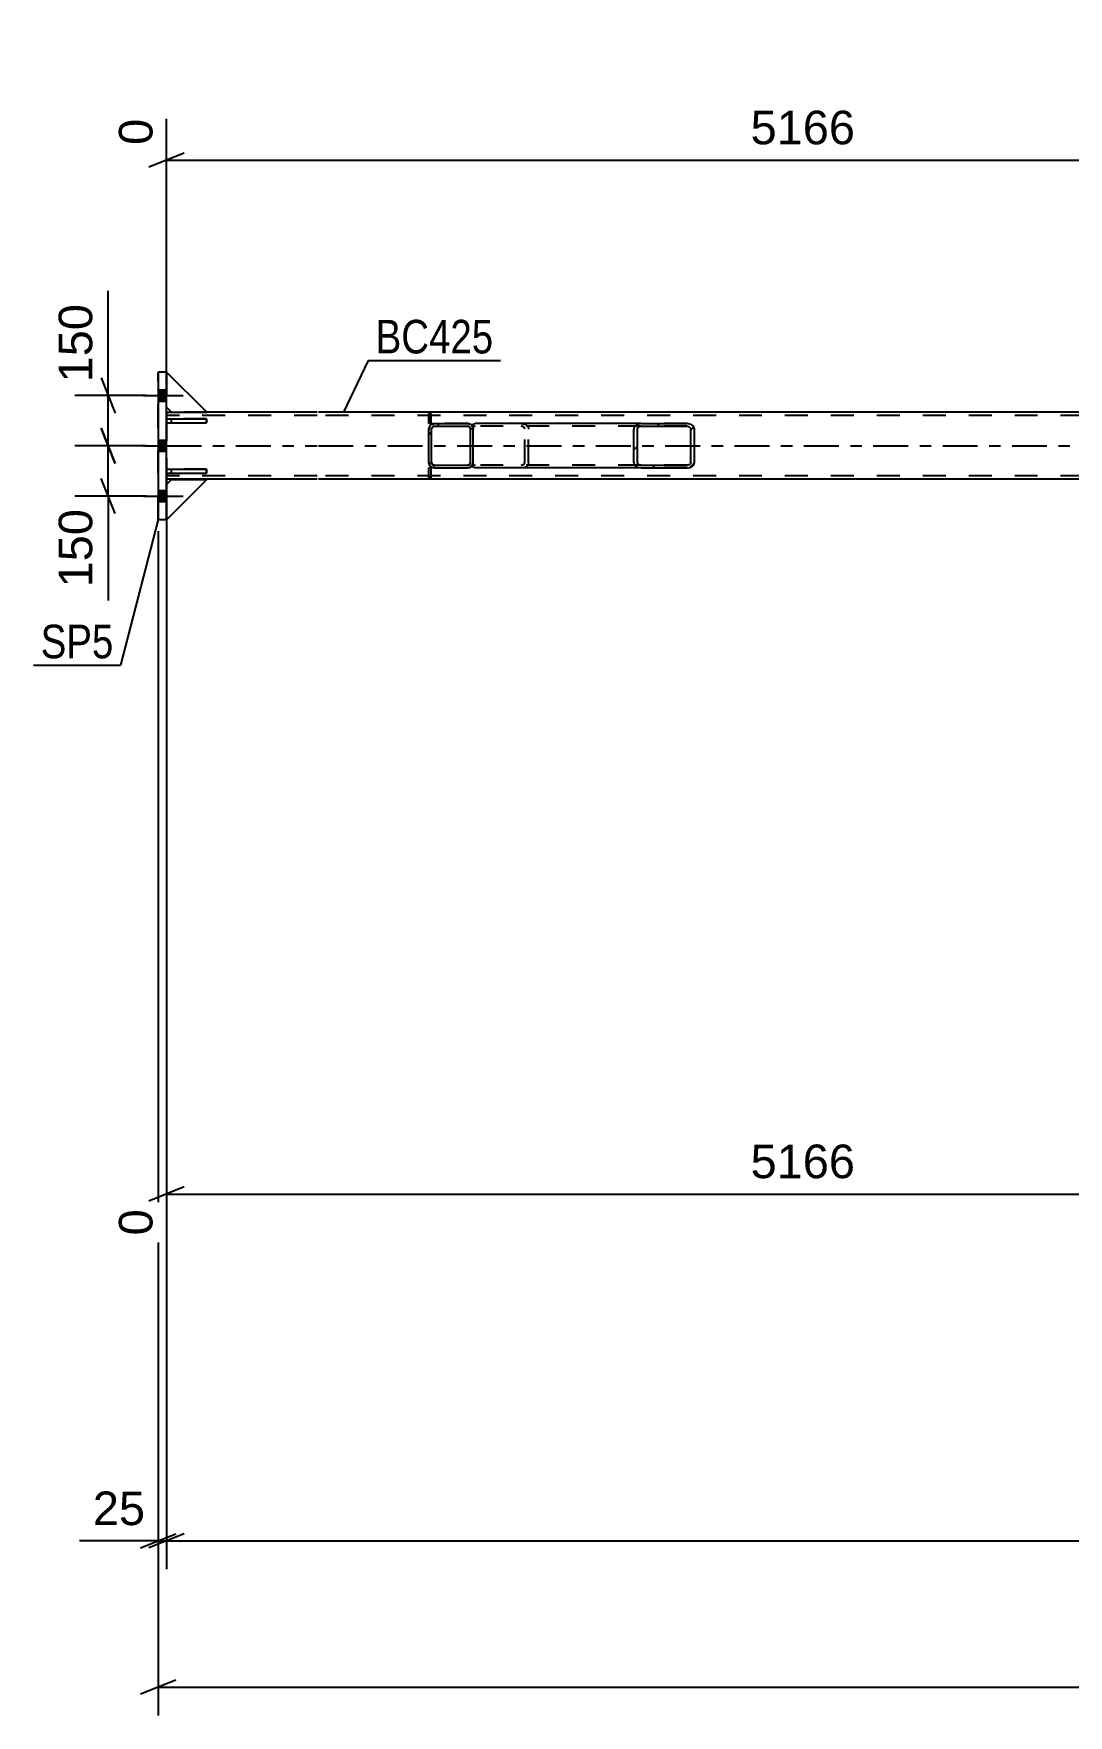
# Model space of a CAD drawing. Header units: millimetres. Extents: x -2250 to 594, y 0 to 1057.
# Drawn here: x -1172.3 to -1084, y 325.7 to 469.2 of the extents above; entities that cross this region are included whole.
import ezdxf

# ---------------------------------------------------------------- set-up
doc = ezdxf.new("R2010")
doc.units = ezdxf.units.MM
doc.linetypes.add('DXK_LINE_DOT2', pattern=[3.9198, 1.9599, -1.9599])
doc.linetypes.add('DXK_LINE_DOT3', pattern=[5.9187, 2.979, -0.9799, 0.9799, -0.9799])
doc.styles.add('Arial', font='ARIAL.TTF', dxfattribs={"height": 0.2})
doc.styles.add('Arial Narrow', font='ARIALN.TTF', dxfattribs={"height": 0.2})

# ---------------------------------------------------------------- blocks, each defined once
blk = doc.blocks.new('Part-761553754-4001 - 3871')
at = {"color": 7, "linetype": 'DXK_LINE_DOT2'}
for p, q in [((-1157.55, 436.86), (-1160.98, 440.29)), ((-1160.98, 440.29), (-1160.98, 437.29)), ((-1160.98, 437.29), (-1160.98, 440.29)), ((-1160.98, 437.29), (-1160.55, 436.86)), ((-1160.55, 436.86), (-1157.55, 436.86))]:
    blk.add_line(p, q, dxfattribs=at)
blk = doc.blocks.new('Part-761553754-4002 - 3871')
at = {"color": 2, "linetype": 'Continuous'}
for p, q in [((-1157.55, 436.86), (-1160.98, 440.29)), ((-1160.98, 437.29), (-1160.55, 436.86)), ((-1160.55, 436.86), (-1157.55, 436.86))]:
    blk.add_line(p, q, dxfattribs=at)
at = {"color": 7, "linetype": 'DXK_LINE_DOT2'}
for p, q in [((-1160.98, 440.29), (-1160.98, 437.29)), ((-1160.98, 437.29), (-1160.98, 440.29))]:
    blk.add_line(p, q, dxfattribs=at)
blk = doc.blocks.new('Part-761553754-4003 - 3871')
at = {"color": 7, "linetype": 'DXK_LINE_DOT2'}
for p, q in [((-1157.55, 436.86), (-1160.98, 440.29)), ((-1160.98, 440.29), (-1160.98, 437.29)), ((-1160.98, 437.29), (-1160.98, 440.29)), ((-1160.98, 437.29), (-1160.55, 436.86)), ((-1160.55, 436.86), (-1157.55, 436.86))]:
    blk.add_line(p, q, dxfattribs=at)
blk = doc.blocks.new('Bolt-761553754-4020 - 3871')
at = {"linetype": 'Continuous'}
for points in [[(-1160.98, 437.81), (-1160.98, 438.76), (-1161.7, 438.76), (-1161.7, 437.81)], [(-1160.98, 437.81), (-1160.98, 438.76), (-1161.7, 438.76), (-1161.7, 437.81)], [(-1160.98, 437.81), (-1160.98, 438.76), (-1161.7, 438.76), (-1161.7, 437.81)], [(-1160.98, 437.81), (-1160.98, 438.76), (-1161.7, 438.76), (-1161.7, 437.81)], [(-1160.98, 433.53), (-1160.98, 434.47), (-1161.7, 434.47), (-1161.7, 433.53)], [(-1160.98, 433.53), (-1160.98, 434.47), (-1161.7, 434.47), (-1161.7, 433.53)], [(-1160.98, 429.24), (-1160.98, 430.19), (-1161.7, 430.19), (-1161.7, 429.24)], [(-1160.98, 429.24), (-1160.98, 430.19), (-1161.7, 430.19), (-1161.7, 429.24)], [(-1160.98, 429.24), (-1160.98, 430.19), (-1161.7, 430.19), (-1161.7, 429.24)], [(-1160.98, 429.24), (-1160.98, 430.19), (-1161.7, 430.19), (-1161.7, 429.24)]]:
    blk.add_hatch(color=1, dxfattribs=at).paths.add_polyline_path(points)
at = {"color": 1, "linetype": 'Continuous'}
for p, q in [((-1162.95, 438.29), (-1159.55, 438.29)), ((-1162.95, 438.29), (-1159.55, 438.29)), ((-1162.95, 438.29), (-1159.55, 438.29)), ((-1162.95, 438.29), (-1159.55, 438.29)), ((-1161.7, 438.76), (-1160.98, 438.76)), ((-1161.7, 438.76), (-1160.98, 438.76)), ((-1161.7, 438.76), (-1160.98, 438.76)), ((-1161.7, 438.76), (-1160.98, 438.76)), ((-1161.7, 437.81), (-1160.98, 437.81)), ((-1161.7, 437.81), (-1160.98, 437.81)), ((-1161.7, 437.81), (-1160.98, 437.81)), ((-1161.7, 437.81), (-1160.98, 437.81)), ((-1162.95, 434), (-1159.55, 434)), ((-1162.95, 434), (-1159.55, 434)), ((-1161.7, 434.47), (-1160.98, 434.47)), ((-1161.7, 434.47), (-1160.98, 434.47)), ((-1161.7, 433.53), (-1160.98, 433.53)), ((-1161.7, 433.53), (-1160.98, 433.53)), ((-1162.95, 429.71), (-1159.55, 429.71)), ((-1162.95, 429.71), (-1159.55, 429.71)), ((-1162.95, 429.71), (-1159.55, 429.71)), ((-1162.95, 429.71), (-1159.55, 429.71)), ((-1161.7, 430.19), (-1160.98, 430.19)), ((-1161.7, 430.19), (-1160.98, 430.19)), ((-1161.7, 430.19), (-1160.98, 430.19)), ((-1161.7, 430.19), (-1160.98, 430.19)), ((-1161.7, 429.24), (-1160.98, 429.24)), ((-1161.7, 429.24), (-1160.98, 429.24)), ((-1161.7, 429.24), (-1160.98, 429.24)), ((-1161.7, 429.24), (-1160.98, 429.24))]:
    blk.add_line(p, q, dxfattribs=at)
blk = doc.blocks.new('Part-761553754-3907 - 3871')
at = {"color": 2, "linetype": 'Continuous'}
for p, q in [((-1138.6, 435.89), (-1138.6, 436.74)), ((-1138.6, 436.74), (-1138.43, 436.74)), ((-1138.43, 436.74), (-1138.43, 435.89)), ((-1138.43, 435.89), (-1138.43, 436.74)), ((-1138.43, 435.89), (-1138.6, 435.89))]:
    blk.add_line(p, q, dxfattribs=at)
at = {"color": 7, "linetype": 'DXK_LINE_DOT2'}
for p, q in [((-1138.6, 435.89), (-1138.6, 436.74)), ((-1138.43, 436.74), (-1138.43, 436.74)), ((-1138.43, 435.89), (-1138.43, 435.89))]:
    blk.add_line(p, q, dxfattribs=at)
blk = doc.blocks.new('Part-761553754-3977 - 3871')
at = {"linetype": 'Continuous'}
h = blk.add_hatch(dxfattribs=at)
h.set_pattern_fill('', scale=0.7, style=0, pattern_type=0)
h.set_pattern_definition([(45, (-1116.3344, 432.1498), (-1.57154, 1.57154), [])])
h.paths.add_polyline_path([(-1116.57, 432.11), (-1116.33, 432.15), (-1116.13, 432.25), (-1115.99, 432.4), (-1115.95, 432.57), (-1115.95, 435.43), (-1115.99, 435.6), (-1116.13, 435.75), (-1116.33, 435.85), (-1116.57, 435.89), (-1120.5, 435.89), (-1120.74, 435.85), (-1120.94, 435.75), (-1121.08, 435.6), (-1121.12, 435.43), (-1121.12, 432.57), (-1121.08, 432.4), (-1120.94, 432.25), (-1120.74, 432.15), (-1120.5, 432.11)])
h.paths.add_polyline_path([(-1120.62, 432.36), (-1120.72, 432.41), (-1120.79, 432.48), (-1120.81, 432.57), (-1120.81, 435.43), (-1120.79, 435.52), (-1120.72, 435.59), (-1120.62, 435.64), (-1120.5, 435.66), (-1116.57, 435.66), (-1116.45, 435.64), (-1116.35, 435.59), (-1116.28, 435.52), (-1116.26, 435.43), (-1116.26, 432.57), (-1116.28, 432.48), (-1116.35, 432.41), (-1116.45, 432.36), (-1116.57, 432.34), (-1120.5, 432.34)])
at = {"color": 2, "linetype": 'Continuous'}
for p, q in [((-1134.83, 435.86), (-1134.64, 435.89)), ((-1134.83, 435.86), (-1134.83, 435.43)), ((-1120.5, 435.89), (-1134.64, 435.89)), ((-1121.08, 435.6), (-1121.12, 435.43)), ((-1121.12, 432.57), (-1121.12, 435.43)), ((-1120.81, 435.43), (-1120.79, 435.52)), ((-1120.81, 432.57), (-1120.81, 435.43)), ((-1120.5, 435.89), (-1120.74, 435.85)), ((-1120.62, 435.64), (-1120.5, 435.66)), ((-1120.5, 435.89), (-1116.57, 435.89)), ((-1120.5, 435.66), (-1116.57, 435.66)), ((-1116.33, 435.85), (-1116.57, 435.89)), ((-1116.57, 435.66), (-1116.45, 435.64)), ((-1116.28, 435.52), (-1116.26, 435.43)), ((-1116.26, 432.57), (-1116.26, 435.43)), ((-1115.95, 435.43), (-1115.99, 435.6)), ((-1115.95, 432.57), (-1115.95, 435.43)), ((-1134.83, 432.25), (-1134.83, 432.57)), ((-1134.83, 432.15), (-1134.83, 432.25)), ((-1134.83, 432.14), (-1134.83, 432.15)), ((-1134.64, 432.11), (-1134.83, 432.14)), ((-1120.5, 432.11), (-1134.64, 432.11)), ((-1121.12, 432.57), (-1121.08, 432.4)), ((-1120.79, 432.48), (-1120.81, 432.57)), ((-1120.74, 432.15), (-1120.5, 432.11)), ((-1120.5, 432.34), (-1120.62, 432.36)), ((-1120.5, 432.34), (-1116.57, 432.34)), ((-1120.5, 432.11), (-1116.57, 432.11)), ((-1116.45, 432.36), (-1116.57, 432.34)), ((-1116.57, 432.11), (-1116.33, 432.15)), ((-1116.26, 432.57), (-1116.28, 432.48)), ((-1115.99, 432.4), (-1115.95, 432.57))]:
    blk.add_line(p, q, dxfattribs=at)
at = {"color": 7, "linetype": 'DXK_LINE_DOT2'}
for p, q in [((-1134.76, 435.64), (-1134.83, 435.61)), ((-1134.83, 432.4), (-1134.83, 435.43)), ((-1134.64, 435.66), (-1134.76, 435.64)), ((-1116.57, 435.66), (-1134.64, 435.66)), ((-1130.72, 435.89), (-1130.48, 435.85)), ((-1130.6, 435.64), (-1130.72, 435.66)), ((-1130.41, 435.43), (-1130.43, 435.52)), ((-1130.41, 432.57), (-1130.41, 435.43)), ((-1130.14, 435.6), (-1130.09, 435.43)), ((-1130.09, 432.57), (-1130.09, 435.43)), ((-1116.57, 435.89), (-1120.5, 435.89)), ((-1134.83, 432.39), (-1134.76, 432.36)), ((-1134.83, 432.25), (-1134.83, 432.39)), ((-1134.76, 432.36), (-1134.64, 432.34)), ((-1116.57, 432.34), (-1134.64, 432.34)), ((-1130.72, 432.34), (-1130.6, 432.36)), ((-1130.48, 432.15), (-1130.72, 432.11)), ((-1130.43, 432.48), (-1130.41, 432.57)), ((-1130.09, 432.57), (-1130.14, 432.4)), ((-1116.57, 432.11), (-1120.5, 432.11))]:
    blk.add_line(p, q, dxfattribs=at)
for centre, radius, start, end in [((-1130.67, 435.36), 0.286, 32.4104, 75.4453), ((-1130.62, 435.3), 0.573, 32.4104, 75.4453), ((-1130.67, 432.64), 0.286, 284.5547, 327.5896), ((-1130.62, 432.7), 0.573, 284.5547, 327.5896)]:
    blk.add_arc(centre, radius, start, end, dxfattribs=at)
at = {"color": 2, "linetype": 'Continuous'}
for centre, radius, start, end in [((-1120.59, 435.3), 0.573, 104.5547, 147.5896), ((-1120.54, 435.36), 0.286, 104.5547, 147.5896), ((-1116.53, 435.36), 0.286, 32.4104, 75.4453), ((-1116.48, 435.3), 0.573, 32.4104, 75.4453), ((-1120.59, 432.7), 0.573, 212.4104, 255.4453), ((-1120.54, 432.64), 0.286, 212.4104, 255.4453), ((-1116.53, 432.64), 0.286, 284.5547, 327.5896), ((-1116.48, 432.7), 0.573, 284.5547, 327.5896)]:
    blk.add_arc(centre, radius, start, end, dxfattribs=at)
blk = doc.blocks.new('Part-761553754-4044 - 3871')
at = {"color": 2, "linetype": 'Continuous'}
for p, q in [((-1160.98, 436.86), (-1160.55, 436.86)), ((-1148.13, 436.86), (-1157.55, 436.86)), ((-479.09, 436.86), (-1148.03, 436.86)), ((-1148.13, 431.14), (-1160.98, 431.14)), ((-1052.43, 431.14), (-1148.03, 431.14))]:
    blk.add_line(p, q, dxfattribs=at)
at = {"color": 7, "linetype": 'DXK_LINE_DOT2'}
for p, q in [((-1160.98, 436.86), (-1160.98, 431.14)), ((-1160.98, 431.14), (-1160.98, 436.86)), ((-1160.98, 436.86), (-1160.98, 436.86)), ((-1160.98, 436.57), (-1160.98, 436.57)), ((-1148.13, 436.57), (-1160.98, 436.57)), ((-1157.55, 436.86), (-1160.55, 436.86)), ((-479.09, 436.57), (-1148.03, 436.57)), ((-1160.98, 431.43), (-1160.98, 431.43)), ((-1148.13, 431.43), (-1160.98, 431.43)), ((-1160.98, 431.14), (-1160.98, 431.14)), ((-479.09, 431.43), (-1148.03, 431.43))]:
    blk.add_line(p, q, dxfattribs=at)
at = {"color": 7, "linetype": 'DXK_LINE_DOT3'}
for p, q in [((-1160.98, 434), (-1148.13, 434)), ((-1148.03, 434), (-479.09, 434))]:
    blk.add_line(p, q, dxfattribs=at)
blk = doc.blocks.new('Part-761553754-3999 - 3871')
at = {"color": 2, "linetype": 'Continuous'}
for p, q in [((-1160.98, 430.69), (-1160.55, 431.12)), ((-1157.55, 431.12), (-1160.98, 427.69)), ((-1160.55, 431.12), (-1157.55, 431.12)), ((-1160.98, 427.69), (-1160.98, 427.71))]:
    blk.add_line(p, q, dxfattribs=at)
at = {"color": 7, "linetype": 'DXK_LINE_DOT2'}
blk.add_line((-1160.98, 427.71), (-1160.98, 430.69), dxfattribs=at)
blk = doc.blocks.new('Part-761553754-4000 - 3871')
at = {"color": 7, "linetype": 'DXK_LINE_DOT2'}
for p, q in [((-1160.98, 430.69), (-1160.55, 431.12)), ((-1157.55, 431.12), (-1160.98, 427.69)), ((-1160.98, 427.69), (-1160.98, 430.69)), ((-1160.98, 430.69), (-1160.98, 427.69)), ((-1160.55, 431.12), (-1157.55, 431.12))]:
    blk.add_line(p, q, dxfattribs=at)
blk = doc.blocks.new('Part-761553754-4057 - 3871')
at = {"color": 7, "linetype": 'DXK_LINE_DOT2'}
for p, q in [((-1157.56, 436.29), (-1160.98, 436.29)), ((-1160.98, 436.29), (-1160.98, 435.95)), ((-1160.98, 436.29), (-1160.98, 435.95)), ((-1160.56, 435.95), (-1160.56, 436.29)), ((-1157.56, 435.95), (-1157.56, 436.29)), ((-1160.98, 435.95), (-1157.56, 435.95))]:
    blk.add_line(p, q, dxfattribs=at)
blk = doc.blocks.new('Part-761553754-4070 - 3871')
at = {"color": 2, "linetype": 'Continuous'}
for p, q in [((-1138.6, 431.26), (-1138.6, 432.11)), ((-1138.43, 432.11), (-1138.6, 432.11)), ((-1138.43, 432.11), (-1138.43, 431.26)), ((-1138.43, 432.11), (-1138.43, 431.26)), ((-1138.43, 431.26), (-1138.6, 431.26))]:
    blk.add_line(p, q, dxfattribs=at)
at = {"color": 7, "linetype": 'DXK_LINE_DOT2'}
for p, q in [((-1138.6, 431.26), (-1138.6, 432.11)), ((-1138.43, 432.11), (-1138.43, 432.11)), ((-1138.43, 431.26), (-1138.43, 431.26))]:
    blk.add_line(p, q, dxfattribs=at)
blk = doc.blocks.new('Part-761553754-4090 - 3871')
at = {"color": 2, "linetype": 'Continuous'}
for p, q in [((-1161.7, 440.29), (-1161.7, 440.29)), ((-1160.98, 440.29), (-1161.7, 440.29)), ((-1161.7, 440.29), (-1161.7, 427.71)), ((-1160.98, 440.29), (-1160.98, 440.29)), ((-1160.98, 427.71), (-1160.98, 440.29)), ((-1161.7, 427.71), (-1161.7, 427.71)), ((-1161.7, 427.71), (-1160.98, 427.71)), ((-1160.98, 427.71), (-1160.98, 427.71))]:
    blk.add_line(p, q, dxfattribs=at)
at = {"color": 7, "linetype": 'DXK_LINE_DOT2'}
for p, q in [((-1161.7, 427.71), (-1161.7, 440.29)), ((-1160.98, 440.29), (-1160.98, 427.71))]:
    blk.add_line(p, q, dxfattribs=at)
blk = doc.blocks.new('Part-761553754-4127 - 3871')
at = {"color": 7, "linetype": 'DXK_LINE_DOT2'}
for p, q in [((-1157.56, 432.01), (-1160.98, 432.01)), ((-1160.98, 432.01), (-1160.98, 431.66)), ((-1160.98, 432.01), (-1160.98, 431.66)), ((-1160.56, 431.66), (-1160.56, 432.01)), ((-1157.56, 431.66), (-1157.56, 432.01)), ((-1160.98, 431.66), (-1157.56, 431.66))]:
    blk.add_line(p, q, dxfattribs=at)
blk = doc.blocks.new('Part-761553754-4129 - 3871')
at = {"color": 2, "linetype": 'Continuous'}
for p, q in [((-1160.98, 436.29), (-1160.98, 436.29)), ((-1160.98, 436.29), (-1157.56, 436.29)), ((-1160.98, 436.29), (-1160.98, 435.95)), ((-1157.56, 436.29), (-1157.56, 435.95)), ((-1160.98, 435.95), (-1160.98, 435.95)), ((-1160.98, 435.95), (-1157.56, 435.95))]:
    blk.add_line(p, q, dxfattribs=at)
at = {"color": 7, "linetype": 'DXK_LINE_DOT2'}
for p, q in [((-1160.98, 435.95), (-1160.98, 436.29)), ((-1160.56, 435.95), (-1160.56, 436.29))]:
    blk.add_line(p, q, dxfattribs=at)
blk = doc.blocks.new('Part-761553754-4131 - 3871')
at = {"color": 2, "linetype": 'Continuous'}
for p, q in [((-1160.98, 432.01), (-1160.98, 432.01)), ((-1160.98, 432.01), (-1157.56, 432.01)), ((-1160.98, 432.01), (-1160.98, 431.66)), ((-1157.56, 432.01), (-1157.56, 431.66)), ((-1160.98, 431.66), (-1160.98, 431.66)), ((-1160.98, 431.66), (-1157.56, 431.66))]:
    blk.add_line(p, q, dxfattribs=at)
at = {"color": 7, "linetype": 'DXK_LINE_DOT2'}
for p, q in [((-1160.98, 431.66), (-1160.98, 432.01)), ((-1160.56, 431.66), (-1160.56, 432.01))]:
    blk.add_line(p, q, dxfattribs=at)
blk = doc.blocks.new('Part-761553754-4138 - 3871')
at = {"color": 7, "linetype": 'DXK_LINE_DOT2'}
for p, q in [((-1160.98, 430.69), (-1160.55, 431.12)), ((-1157.55, 431.12), (-1160.98, 427.69)), ((-1160.98, 427.69), (-1160.98, 430.69)), ((-1160.98, 430.69), (-1160.98, 427.69)), ((-1160.55, 431.12), (-1157.55, 431.12))]:
    blk.add_line(p, q, dxfattribs=at)
blk = doc.blocks.new('Part-761553754-4147 - 3871')
at = {"linetype": 'Continuous'}
h = blk.add_hatch(dxfattribs=at)
h.set_pattern_fill('', scale=0.7, style=0, pattern_type=0)
h.set_pattern_definition([(45, (-1135.1085, 432.1498), (-1.5715, 1.5715), [])])
h.paths.add_polyline_path([(-1135.28, 432.11), (-1135.11, 432.15), (-1134.96, 432.25), (-1134.86, 432.4), (-1134.83, 432.57), (-1134.83, 435.43), (-1134.86, 435.6), (-1134.96, 435.75), (-1135.11, 435.85), (-1135.28, 435.89), (-1138.14, 435.89), (-1138.32, 435.85), (-1138.46, 435.75), (-1138.56, 435.6), (-1138.6, 435.43), (-1138.6, 432.57), (-1138.56, 432.4), (-1138.46, 432.25), (-1138.32, 432.15), (-1138.14, 432.11)])
h.paths.add_polyline_path([(-1138.23, 432.36), (-1138.3, 432.41), (-1138.35, 432.48), (-1138.37, 432.57), (-1138.37, 435.43), (-1138.35, 435.52), (-1138.3, 435.59), (-1138.23, 435.64), (-1138.14, 435.66), (-1135.28, 435.66), (-1135.2, 435.64), (-1135.12, 435.59), (-1135.07, 435.52), (-1135.05, 435.43), (-1135.05, 432.57), (-1135.07, 432.48), (-1135.12, 432.41), (-1135.2, 432.36), (-1135.28, 432.34), (-1138.14, 432.34)])
at = {"color": 7, "linetype": 'DXK_LINE_DOT2'}
for p, q in [((-1138.6, 435.43), (-1138.56, 435.6)), ((-1138.6, 432.57), (-1138.6, 435.43)), ((-1138.35, 435.52), (-1138.37, 435.43)), ((-1138.37, 432.57), (-1138.37, 435.43)), ((-1138.32, 435.85), (-1138.14, 435.89)), ((-1138.14, 435.66), (-1138.23, 435.64)), ((-1135.28, 435.89), (-1138.14, 435.89)), ((-1138.14, 435.66), (-1135.28, 435.66)), ((-1135.28, 435.89), (-1135.28, 435.89)), ((-1135.28, 435.89), (-1135.11, 435.85)), ((-1135.2, 435.64), (-1135.28, 435.66)), ((-1135.05, 435.43), (-1135.07, 435.52)), ((-1135.05, 432.57), (-1135.05, 435.43)), ((-1134.86, 435.6), (-1134.83, 435.43)), ((-1134.83, 432.57), (-1134.83, 435.43)), ((-1138.56, 432.4), (-1138.6, 432.57)), ((-1138.37, 432.57), (-1138.35, 432.48)), ((-1138.14, 432.11), (-1138.32, 432.15)), ((-1138.23, 432.36), (-1138.14, 432.34)), ((-1138.14, 432.34), (-1135.28, 432.34)), ((-1138.14, 432.11), (-1135.28, 432.11)), ((-1135.28, 432.34), (-1135.2, 432.36)), ((-1135.11, 432.15), (-1135.28, 432.11)), ((-1135.07, 432.48), (-1135.05, 432.57)), ((-1134.83, 432.57), (-1134.86, 432.4))]:
    blk.add_line(p, q, dxfattribs=at)
at = {"color": 2, "linetype": 'Continuous'}
for p, q in [((-1138.56, 435.6), (-1138.6, 435.43)), ((-1138.6, 435.43), (-1138.6, 435.43)), ((-1138.6, 432.57), (-1138.6, 435.43)), ((-1138.37, 435.43), (-1138.35, 435.52)), ((-1138.37, 435.43), (-1138.37, 435.43)), ((-1138.37, 432.57), (-1138.37, 435.43)), ((-1138.14, 435.89), (-1138.32, 435.85)), ((-1138.23, 435.64), (-1138.14, 435.66)), ((-1138.14, 435.89), (-1138.14, 435.89)), ((-1138.14, 435.89), (-1135.28, 435.89)), ((-1138.14, 435.66), (-1138.14, 435.66)), ((-1138.14, 435.66), (-1135.28, 435.66)), ((-1135.28, 435.89), (-1135.28, 435.89)), ((-1135.11, 435.85), (-1135.28, 435.89)), ((-1135.28, 435.66), (-1135.28, 435.66)), ((-1135.28, 435.66), (-1135.2, 435.64)), ((-1135.07, 435.52), (-1135.05, 435.43)), ((-1135.05, 435.43), (-1135.05, 435.43)), ((-1135.05, 432.57), (-1135.05, 435.43)), ((-1134.83, 435.43), (-1134.86, 435.6)), ((-1134.83, 435.43), (-1134.83, 435.43)), ((-1134.83, 432.57), (-1134.83, 435.43)), ((-1138.6, 432.57), (-1138.6, 432.57)), ((-1138.6, 432.57), (-1138.56, 432.4)), ((-1138.37, 432.57), (-1138.37, 432.57)), ((-1138.35, 432.48), (-1138.37, 432.57)), ((-1138.32, 432.15), (-1138.14, 432.11)), ((-1138.14, 432.34), (-1138.23, 432.36)), ((-1138.14, 432.34), (-1138.14, 432.34)), ((-1138.14, 432.34), (-1135.28, 432.34)), ((-1138.14, 432.11), (-1138.14, 432.11)), ((-1138.14, 432.11), (-1135.28, 432.11)), ((-1135.2, 432.36), (-1135.28, 432.34)), ((-1135.28, 432.34), (-1135.28, 432.34)), ((-1135.28, 432.11), (-1135.11, 432.15)), ((-1135.28, 432.11), (-1135.28, 432.11)), ((-1135.05, 432.57), (-1135.07, 432.48)), ((-1135.05, 432.57), (-1135.05, 432.57)), ((-1134.86, 432.4), (-1134.83, 432.57)), ((-1134.83, 432.57), (-1134.83, 432.57))]:
    blk.add_line(p, q, dxfattribs=at)
at = {"color": 7, "linetype": 'DXK_LINE_DOT2'}
for centre, radius, start, end in [((-1138.14, 435.43), 0.457, 112.5, 157.5), ((-1138.14, 435.43), 0.229, 112.5, 157.5), ((-1135.28, 435.43), 0.229, 22.5, 67.5), ((-1135.28, 435.43), 0.457, 22.5, 67.5), ((-1138.14, 432.57), 0.457, 202.5, 247.5), ((-1138.14, 432.57), 0.229, 202.5, 247.5), ((-1135.28, 432.57), 0.229, 292.5, 337.5), ((-1135.28, 432.57), 0.457, 292.5, 337.5)]:
    blk.add_arc(centre, radius, start, end, dxfattribs=at)
at = {"color": 2, "linetype": 'Continuous'}
for centre, radius, start, end in [((-1138.14, 435.43), 0.457, 112.5, 157.5), ((-1138.14, 435.43), 0.229, 112.5, 157.5), ((-1135.28, 435.43), 0.229, 22.5, 67.5), ((-1135.28, 435.43), 0.457, 22.5, 67.5), ((-1138.14, 432.57), 0.457, 202.5, 247.5), ((-1138.14, 432.57), 0.229, 202.5, 247.5), ((-1135.28, 432.57), 0.229, 292.5, 337.5), ((-1135.28, 432.57), 0.457, 292.5, 337.5)]:
    blk.add_arc(centre, radius, start, end, dxfattribs=at)
blk = doc.blocks.new('StraightDimension-761553754-4172 - 3871')
at = {"color": 7, "linetype": 'Continuous'}
for p, q in [((-1161.7, 412.43), (-1161.7, 325.68)), ((-1160.2, 328.68), (-1163.2, 327.48)), ((-1161.7, 328.08), (-465.41, 328.08))]:
    blk.add_line(p, q, dxfattribs=at)
blk = doc.blocks.new('StraightDimension-761553754-4190 - 3871')
at = {"color": 7, "linetype": 'Continuous'}
for p, q in [((-1160.98, 426.69), (-1160.98, 338.16)), ((-1159.48, 341.16), (-1162.48, 339.96)), ((-1160.98, 340.56), (-466.13, 340.56))]:
    blk.add_line(p, q, dxfattribs=at)
blk = doc.blocks.new('StraightDimension-761553754-4212 - 3871')
at = {"color": 7, "linetype": 'Continuous'}
for p, q in [((-1161.7, 426.71), (-1161.7, 338.16)), ((-1160.98, 426.69), (-1160.98, 338.16)), ((-1161.7, 340.56), (-1168.4, 340.56)), ((-1161.7, 340.56), (-1168.4, 340.56)), ((-1163.2, 339.96), (-1160.2, 341.16)), ((-1159.48, 341.16), (-1162.48, 339.96)), ((-1161.7, 340.56), (-1160.98, 340.56))]:
    blk.add_line(p, q, dxfattribs=at)
at = {"color": 0}
blk.add_wipeout([(-1162.22, 341.31), (-1162.22, 345.51), (-1167.87, 345.51), (-1167.87, 341.31)], dxfattribs=at)
at = {"color": 3, "style": 'Arial'}
blk.add_text('25', height=2.865, dxfattribs=at).set_placement((-1167.27, 341.91))
blk = doc.blocks.new('StraightDimension-761553754-4234 - 3871')
at = {"color": 7, "linetype": 'Continuous'}
for p, q in [((-1160.98, 430.14), (-1160.98, 366.63)), ((-1052.43, 430.14), (-1052.43, 359.96)), ((-1159.48, 370.76), (-1162.48, 369.56)), ((-1053.93, 369.56), (-1050.93, 370.76)), ((-1160.98, 370.16), (-1052.43, 370.16))]:
    blk.add_line(p, q, dxfattribs=at)
at = {"color": 0}
blk.add_wipeout([(-1101.66, 370.91), (-1101.66, 375.11), (-1111.75, 375.11), (-1111.75, 370.91)], dxfattribs=at)
at = {"color": 3, "style": 'Arial'}
blk.add_text('5166', height=2.865, dxfattribs=at).set_placement((-1111.15, 371.51))
at = {"color": 0, "linetype": 'Continuous'}
for points in [[(-1161.58, 369.46), (-1165.78, 369.46), (-1165.78, 366.03), (-1161.58, 366.03)], [(-1053.03, 369.46), (-1057.23, 369.46), (-1057.23, 359.36), (-1053.03, 359.36)]]:
    blk.add_wipeout(points, dxfattribs=at)
at = {"color": 3, "linetype": 'Continuous', "style": 'Arial'}
for s, height, p in [('0', 2.87, (-1162.18, 366.63)), ('5166', 2.865, (-1053.63, 359.96))]:
    blk.add_text(s, height=height, rotation=90.0002, dxfattribs=at).set_placement(p)
blk = doc.blocks.new('StraightDimension-761553754-4297 - 3871')
at = {"color": 7, "linetype": 'Continuous'}
for p, q in [((-1052.43, 437.86), (-1052.43, 468.56)), ((-1160.98, 437.86), (-1160.98, 461.89)), ((-1159.48, 458.97), (-1162.48, 457.77)), ((-1160.98, 458.37), (-1052.43, 458.37)), ((-1053.93, 457.77), (-1050.93, 458.97))]:
    blk.add_line(p, q, dxfattribs=at)
at = {"color": 0}
blk.add_wipeout([(-1101.66, 459.12), (-1101.66, 463.32), (-1111.75, 463.32), (-1111.75, 459.12)], dxfattribs=at)
at = {"color": 3, "style": 'Arial'}
blk.add_text('5166', height=2.865, dxfattribs=at).set_placement((-1111.15, 459.72))
at = {"color": 0, "linetype": 'Continuous'}
for points in [[(-1053.03, 469.16), (-1057.23, 469.16), (-1057.23, 459.07), (-1053.03, 459.07)], [(-1161.58, 462.49), (-1165.78, 462.49), (-1165.78, 459.07), (-1161.58, 459.07)]]:
    blk.add_wipeout(points, dxfattribs=at)
at = {"color": 3, "linetype": 'Continuous', "style": 'Arial'}
for s, height, p in [('5166', 2.865, (-1053.63, 459.67)), ('0', 2.87, (-1162.18, 459.67))]:
    blk.add_text(s, height=height, rotation=90.0002, dxfattribs=at).set_placement(p)
blk = doc.blocks.new('StraightDimension-761553754-4359 - 3871')
at = {"color": 7, "linetype": 'Continuous'}
for p, q in [((-1166.57, 435.5), (-1165.37, 432.5)), ((-1162.7, 434), (-1168.82, 434)), ((-1165.97, 429.71), (-1165.97, 434)), ((-1165.37, 428.21), (-1166.57, 431.21)), ((-1162.7, 429.71), (-1168.82, 429.71)), ((-1165.97, 429.71), (-1165.97, 420.79)), ((-1165.97, 429.71), (-1165.97, 420.79))]:
    blk.add_line(p, q, dxfattribs=at)
at = {"color": 0}
blk.add_wipeout([(-1166.72, 429.19), (-1170.92, 429.19), (-1170.92, 421.32), (-1166.72, 421.32)], dxfattribs=at)
at = {"color": 3, "style": 'Arial'}
blk.add_text('150', height=2.865, rotation=90.0002, dxfattribs=at).set_placement((-1167.32, 421.92))
blk = doc.blocks.new('StraightDimension-761553754-4367 - 3871')
at = {"color": 7, "linetype": 'Continuous'}
for p, q in [((-1165.97, 438.29), (-1165.97, 447.21)), ((-1165.97, 438.29), (-1165.97, 447.21)), ((-1166.57, 439.79), (-1165.37, 436.79)), ((-1162.7, 438.29), (-1168.82, 438.29)), ((-1165.97, 434), (-1165.97, 438.29)), ((-1165.37, 432.5), (-1166.57, 435.5)), ((-1162.7, 434), (-1168.82, 434))]:
    blk.add_line(p, q, dxfattribs=at)
at = {"color": 0}
blk.add_wipeout([(-1166.72, 446.68), (-1170.92, 446.68), (-1170.92, 438.81), (-1166.72, 438.81)], dxfattribs=at)
at = {"color": 3, "style": 'Arial'}
blk.add_text('150', height=2.865, rotation=90.0002, dxfattribs=at).set_placement((-1167.32, 439.41))
blk = doc.blocks.new('Mark-761553754-4040 - 3871')
at = {"color": 0}
blk.add_wipeout([(-1133.09, 441.88), (-1133.09, 444.88), (-1143.14, 444.88), (-1143.14, 441.88)], dxfattribs=at)
blk.add_wipeout([(-1133.09, 441.88), (-1133.09, 444.88), (-1143.14, 444.88), (-1143.14, 441.88)], dxfattribs=at)
at = {"color": 30, "linetype": 'Continuous'}
for p, q in [((-1145.85, 436.86), (-1143.74, 441.28)), ((-1143.74, 441.28), (-1132.49, 441.28))]:
    blk.add_line(p, q, dxfattribs=at)
at = {"color": 3, "style": 'Arial Narrow'}
blk.add_text('BC425', height=2.863, dxfattribs=at).set_placement((-1143.14, 441.88))
blk = doc.blocks.new('Mark-761553754-4086 - 3871')
at = {"color": 0}
blk.add_wipeout([(-1165.51, 415.87), (-1165.51, 418.87), (-1171.72, 418.87), (-1171.72, 415.87)], dxfattribs=at)
blk.add_wipeout([(-1165.51, 415.87), (-1165.51, 418.87), (-1171.72, 418.87), (-1171.72, 415.87)], dxfattribs=at)
at = {"color": 30, "linetype": 'Continuous'}
for p in [(-1161.7, 427.71), (-1172.32, 415.27)]:
    blk.add_line(p, (-1164.91, 415.27), dxfattribs=at)
at = {"color": 3, "style": 'Arial Narrow'}
blk.add_text('SP5', height=2.863, dxfattribs=at).set_placement((-1171.72, 415.87))

msp = doc.modelspace()

# ---------------------------------------------------------------- block references
for name in ['Part-761553754-4090 - 3871', 'Part-761553754-4001 - 3871', 'Part-761553754-4002 - 3871', 'Part-761553754-4003 - 3871', 'Bolt-761553754-4020 - 3871', 'Part-761553754-4044 - 3871', 'Part-761553754-4057 - 3871', 'Part-761553754-4129 - 3871', 'Part-761553754-3907 - 3871', 'Part-761553754-4147 - 3871', 'Part-761553754-3977 - 3871', 'Part-761553754-4127 - 3871', 'Part-761553754-4131 - 3871', 'Part-761553754-4070 - 3871', 'Part-761553754-3999 - 3871', 'Part-761553754-4000 - 3871', 'Part-761553754-4138 - 3871', 'StraightDimension-761553754-4172 - 3871']:
    msp.add_blockref(name, (0, 0))

# ---------------------------------------------------------------- next in the draw order: block references
for name in ['StraightDimension-761553754-4297 - 3871', 'StraightDimension-761553754-4190 - 3871']:
    msp.add_blockref(name, (0, 0))

# ---------------------------------------------------------------- next in the draw order: block references
for name in ['Mark-761553754-4040 - 3871', 'StraightDimension-761553754-4212 - 3871']:
    msp.add_blockref(name, (0, 0))

# ---------------------------------------------------------------- next in the draw order: block references
msp.add_blockref('StraightDimension-761553754-4234 - 3871', (0, 0))

# ---------------------------------------------------------------- next in the draw order: block references
msp.add_blockref('StraightDimension-761553754-4359 - 3871', (0, 0))

# ---------------------------------------------------------------- next in the draw order: block references
for name in ['StraightDimension-761553754-4367 - 3871', 'Mark-761553754-4086 - 3871']:
    msp.add_blockref(name, (0, 0))

doc.saveas('drawing.dxf')
